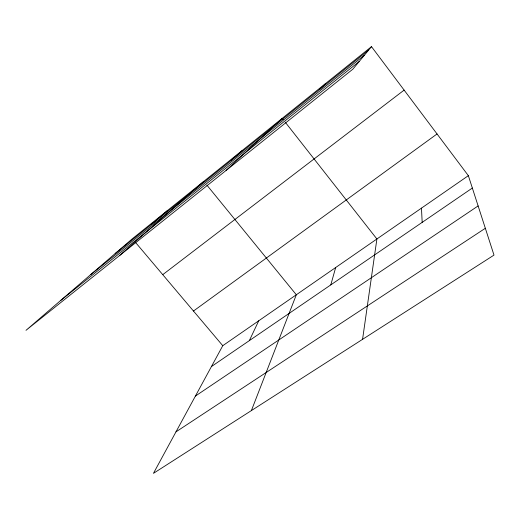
<?xml version="1.0" encoding="UTF-8"?>
<svg xmlns="http://www.w3.org/2000/svg" width="520" height="520" viewBox="0 0 520 520"><rect width="100%" height="100%" fill="white"/><g stroke="black" fill="none" stroke-linecap="round" stroke-linejoin="round"><path stroke-width="0.78" d="M362.57 339.339L376.896 238.986L285.214 122.161M330.798 284.895L335.673 267.527M251.388 410.585L296.329 294.769L206.863 185.107M249.34 340.62L258.726 320.801M468.357 175.669L222.761 345.696L153.439 473.356L494 255.106L468.357 175.669L371.495 46.644L132.392 238.725L26 330.324L352.859 69.166L371.495 46.644M319.703 89.382L325.702 83.427M226.077 170.463L282.224 118.359L283.218 119.626M230.815 160.726L242.08 150.612M119.457 255.651L203.808 181.357M151.834 224.127L167.284 210.697M115.148 253.572L368.628 50.109M90.669 274.644L364.462 55.146M60.82 300.346L359.216 61.484M162.747 274.658L404.125 90.103M193.472 311.025L437.047 133.965M211.432 366.561L472.349 188.039M195.41 396.065L478.121 205.927M175.975 431.86L485.335 228.274M135.531 242.444L222.761 345.696M421.473 208.124L422.175 222.372"/></g></svg>
